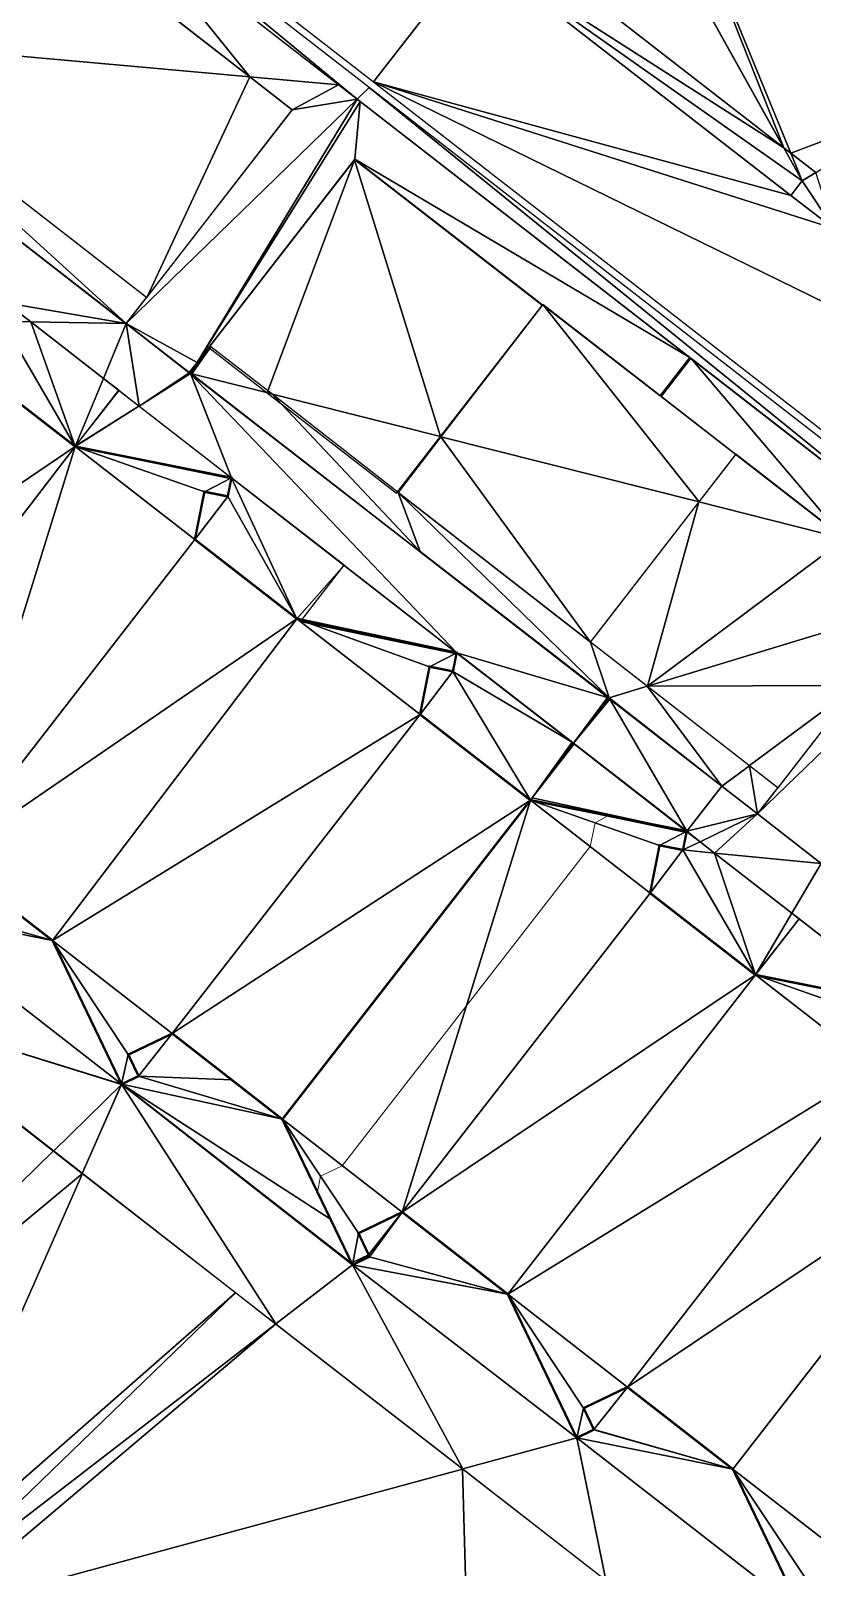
# Model space of a CAD drawing. Header units: metres. Extents: x 1634389 to 1634634, y 8249577 to 8249800.
# Drawn here: x 1634507.45 to 1634523.9, y 8249616.29 to 8249648.62 of the extents above; entities that cross this region are included whole.
import ezdxf

# ---------------------------------------------------------------- set-up
doc = ezdxf.new("R2010")
doc.units = ezdxf.units.M
doc.header["$LTSCALE"] = 2
doc.linetypes.add('CACHE2', pattern=[4.7625, 3.175, -1.5875])
for name, color, linetype in [('CONTOUR-BATIMENT', 5, 'Continuous'), ('MNT-02-ACCES PIETON PRIVE-FF-35', 40, 'Continuous'), ('MNT-02-BATIMENT FINI-FF-0', 1, 'Continuous'), ('MNT-02-BETON DESACTIVE FF-35', 7, 'Continuous'), ('MNT-02-ESPACE VERT-FF-30', 221, 'Continuous'), ('MNT-02-ESPACE VERT-PRIVE-FF-30', 222, 'CACHE2'), ('MNT-02-EVERGREEN-FF-45', 7, 'Continuous'), ('MNT-02-MUR VEGETALISE-FF-30', 35, 'CACHE2'), ('MNT-02-VOIRIE LOURDE-FF-60', 160, 'Continuous')]:
    doc.layers.add(name, color=color, linetype=linetype)
doc.layers.add('MNT-02-BATIMENT FINI-FF-0-CN ordinaires', color=7, linetype='Continuous', lineweight=0)

msp = doc.modelspace()

# ---------------------------------------------------------------- linework, layer by layer
at = {"layer": 'CONTOUR-BATIMENT', "linetype": 'CACHE2', "ltscale": 0.05, "const_width": 0.05, "elevation": -98.8, "flags": 128}
for points in [[(1634512.748, 8249625.716), (1634510.432, 8249627.521), (1634509.506, 8249627.077), (1634509.723, 8249626.625), (1634509.365, 8249626.454), (1634507.913, 8249629.476), (1634505.693, 8249631.201), (1634504.77, 8249630.758), (1634504.986, 8249630.308), (1634504.625, 8249630.135), (1634503.19, 8249633.115), (1634500.969, 8249634.841), (1634500.048, 8249634.399), (1634500.265, 8249633.949), (1634499.902, 8249633.773), (1634498.437, 8249636.832), (1634496.113, 8249638.64), (1634495.19, 8249638.197), (1634495.404, 8249637.744), (1634495.044, 8249637.572), (1634493.593, 8249640.594), (1634491.372, 8249642.32), (1634490.451, 8249641.877), (1634490.666, 8249641.425), (1634490.305, 8249641.251), (1634488.854, 8249644.273), (1634486.633, 8249645.999), (1634485.712, 8249645.557), (1634485.928, 8249645.106), (1634485.568, 8249644.933), (1634484.117, 8249647.956), (1634481.894, 8249649.68), (1634480.971, 8249649.236), (1634481.189, 8249648.786), (1634480.827, 8249648.611), (1634479.233, 8249651.938), (1634484.264, 8249658.416), (1634487.881, 8249657.695), (1634487.802, 8249657.301), (1634487.31, 8249657.4), (1634487.11, 8249656.396), (1634489.325, 8249654.675), (1634492.619, 8249654.014), (1634492.541, 8249653.621), (1634492.049, 8249653.72), (1634491.849, 8249652.715), (1634494.071, 8249650.991), (1634497.359, 8249650.334), (1634497.28, 8249649.943), (1634496.788, 8249650.041), (1634496.587, 8249649.037), (1634498.81, 8249647.311), (1634502.098, 8249646.654), (1634502.019, 8249646.262), (1634501.527, 8249646.36), (1634501.327, 8249645.356), (1634503.648, 8249643.553), (1634506.936, 8249642.896), (1634506.858, 8249642.504), (1634506.365, 8249642.602), (1634506.167, 8249641.597), (1634508.389, 8249639.872), (1634511.677, 8249639.215), (1634511.599, 8249638.823), (1634511.107, 8249638.921), (1634510.907, 8249637.917), (1634513.054, 8249636.249), (1634516.417, 8249635.534), (1634516.338, 8249635.142), (1634515.846, 8249635.24), (1634515.646, 8249634.236), (1634517.969, 8249632.432)], [(1634517.969, 8249632.432), (1634521.258, 8249631.779), (1634521.179, 8249631.383), (1634520.687, 8249631.481), (1634520.487, 8249630.477), (1634522.705, 8249628.754), (1634525.997, 8249628.099), (1634525.918, 8249627.702), (1634525.426, 8249627.801), (1634525.226, 8249626.797), (1634527.448, 8249625.071), (1634530.736, 8249624.418), (1634530.658, 8249624.022), (1634530.166, 8249624.12), (1634529.965, 8249623.116), (1634532.186, 8249621.391), (1634535.475, 8249620.734), (1634535.397, 8249620.342), (1634534.904, 8249620.44), (1634534.704, 8249619.437), (1634537.17, 8249617.522), (1634531.948, 8249610.813), (1634529.488, 8249612.721), (1634528.567, 8249612.279), (1634528.782, 8249611.825), (1634528.424, 8249611.653), (1634526.972, 8249614.676), (1634524.751, 8249616.401), (1634523.828, 8249615.958), (1634524.043, 8249615.505), (1634523.682, 8249615.332), (1634522.231, 8249618.354), (1634520.01, 8249620.081), (1634519.089, 8249619.639), (1634519.305, 8249619.187), (1634518.943, 8249619.012), (1634517.493, 8249622.036), (1634515.272, 8249623.762), (1634514.35, 8249623.319), (1634514.564, 8249622.866), (1634514.583, 8249622.826), (1634514.225, 8249622.654), (1634512.748, 8249625.716)]]:
    msp.add_lwpolyline(points, close=True, dxfattribs=at)
at = {"layer": 'MNT-02-ACCES PIETON PRIVE-FF-35', "linetype": 'ByBlock'}
for points in [[(1634507.455, 8249642.494, 98.721), (1634506.936, 8249642.896, 98.73), (1634506.858, 8249642.504, 98.73)], [(1634506.167, 8249641.597, 98.73), (1634508.389, 8249639.872, 98.73), (1634506.858, 8249642.504, 98.73)], [(1634507.455, 8249642.494, 98.721), (1634506.858, 8249642.504, 98.73), (1634508.389, 8249639.872, 98.73)], [(1634508.389, 8249639.872, 98.73), (1634508.983, 8249641.307, 98.708), (1634507.455, 8249642.494, 98.721)], [(1634508.389, 8249639.872, 98.73), (1634509.307, 8249641.055, 98.708), (1634508.983, 8249641.307, 98.708)], [(1634511.599, 8249638.823, 98.73), (1634513.054, 8249636.249, 98.73), (1634511.677, 8249639.215, 98.73)], [(1634514.046, 8249637.375, 98.73), (1634511.677, 8249639.215, 98.73), (1634514.046, 8249637.375, 98.73)], [(1634514.046, 8249637.375, 98.73), (1634511.677, 8249639.215, 98.73), (1634513.054, 8249636.249, 98.73)], [(1634510.907, 8249637.917, 98.73), (1634511.599, 8249638.823, 98.73), (1634511.107, 8249638.921, 98.73)], [(1634510.907, 8249637.917, 98.73), (1634513.054, 8249636.249, 98.73), (1634511.599, 8249638.823, 98.73)], [(1634513.054, 8249636.249, 98.73), (1634513.156, 8249636.227, 98.73), (1634514.046, 8249637.375, 98.73)], [(1634513.054, 8249636.249, 98.73), (1634513.054, 8249636.248, 98.73), (1634513.156, 8249636.227, 98.73)], [(1634513.054, 8249636.248, 98.73), (1634513.055, 8249636.248, 98.73), (1634513.156, 8249636.227, 98.73)], [(1634513.055, 8249636.248, 98.73), (1634513.128, 8249636.191, 98.73), (1634513.147, 8249636.215, 98.73)], [(1634513.055, 8249636.248, 98.73), (1634513.147, 8249636.215, 98.73), (1634513.156, 8249636.227, 98.73)], [(1634518.845, 8249633.649, 98.71), (1634516.417, 8249635.534, 98.73), (1634516.338, 8249635.142, 98.73)], [(1634515.646, 8249634.236, 98.73), (1634516.338, 8249635.142, 98.73), (1634515.846, 8249635.24, 98.73)], [(1634515.646, 8249634.236, 98.73), (1634517.969, 8249632.432, 98.73), (1634516.338, 8249635.142, 98.73)], [(1634517.969, 8249632.432, 98.73), (1634518.845, 8249633.649, 98.71), (1634516.338, 8249635.142, 98.73)], [(1634517.969, 8249632.432, 98.73), (1634518.871, 8249633.628, 98.71), (1634518.845, 8249633.649, 98.71)], [(1634517.969, 8249632.432, 98.73), (1634518.888, 8249633.616, 98.709), (1634518.871, 8249633.628, 98.71)], [(1634521.539, 8249631.557, 98.561), (1634521.257, 8249631.775, 98.57), (1634521.179, 8249631.383, 98.57)], [(1634520.487, 8249630.477, 98.57), (1634521.179, 8249631.383, 98.57), (1634520.687, 8249631.481, 98.57)], [(1634520.487, 8249630.477, 98.57), (1634522.705, 8249628.754, 98.57), (1634521.179, 8249631.383, 98.57)], [(1634521.846, 8249631.318, 98.561), (1634521.539, 8249631.557, 98.561), (1634521.179, 8249631.383, 98.57)], [(1634521.846, 8249631.318, 98.561), (1634521.179, 8249631.383, 98.57), (1634522.705, 8249628.754, 98.57)], [(1634507.913, 8249629.476, 98.73), (1634505.693, 8249631.201, 98.73), (1634504.986, 8249630.308, 98.73)], [(1634522.705, 8249628.754, 98.57), (1634523.473, 8249630.054, 98.548), (1634521.846, 8249631.318, 98.561)], [(1634503.969, 8249628.124, 98.654), (1634509.36, 8249626.458, 98.73), (1634504.625, 8249630.135, 98.73)], [(1634504.986, 8249630.308, 98.73), (1634504.625, 8249630.135, 98.73), (1634507.913, 8249629.476, 98.73)], [(1634509.36, 8249626.458, 98.73), (1634507.913, 8249629.476, 98.73), (1634504.625, 8249630.135, 98.73)], [(1634522.705, 8249628.754, 98.57), (1634522.709, 8249628.753, 98.57), (1634523.473, 8249630.054, 98.548)], [(1634522.709, 8249628.753, 98.57), (1634523.627, 8249629.935, 98.549), (1634523.473, 8249630.054, 98.548)], [(1634522.705, 8249628.754, 98.57), (1634522.708, 8249628.752, 98.57), (1634522.709, 8249628.753, 98.57)], [(1634522.705, 8249628.754, 98.57), (1634522.709, 8249628.753, 98.57), (1634522.709, 8249628.753, 98.57)], [(1634507.929, 8249625.049, 98.654), (1634509.362, 8249626.452, 98.73), (1634503.969, 8249628.124, 98.654)], [(1634509.36, 8249626.458, 98.73), (1634503.969, 8249628.124, 98.654), (1634509.362, 8249626.452, 98.73)], [(1634510.43, 8249627.52, 98.73), (1634509.506, 8249627.077, 98.73), (1634509.723, 8249626.625, 98.73)], [(1634510.43, 8249627.52, 98.73), (1634510.43, 8249627.52, 98.73), (1634509.723, 8249626.625, 98.73)], [(1634511.683, 8249626.546, 98.73), (1634510.43, 8249627.52, 98.73), (1634509.723, 8249626.625, 98.73)], [(1634509.367, 8249626.454, 98.73), (1634512.748, 8249625.716, 98.73), (1634509.723, 8249626.625, 98.73)], [(1634511.683, 8249626.546, 98.73), (1634509.723, 8249626.625, 98.73), (1634512.748, 8249625.716, 98.73)], [(1634512.749, 8249625.717, 98.73), (1634511.683, 8249626.546, 98.73), (1634512.748, 8249625.716, 98.73)], [(1634507.929, 8249625.049, 98.654), (1634508.538, 8249624.576, 98.649), (1634509.363, 8249626.452, 98.73)], [(1634507.929, 8249625.049, 98.654), (1634509.363, 8249626.452, 98.73), (1634509.362, 8249626.452, 98.73)], [(1634508.538, 8249624.576, 98.649), (1634512.612, 8249621.412, 98.516), (1634509.366, 8249626.453, 98.73)], [(1634508.538, 8249624.576, 98.649), (1634509.366, 8249626.453, 98.73), (1634509.363, 8249626.452, 98.73)], [(1634508.538, 8249624.576, 98.649), (1634509.363, 8249626.452, 98.73), (1634509.363, 8249626.452, 98.73)], [(1634509.366, 8249626.453, 98.73), (1634514.204, 8249622.692, 98.572), (1634509.367, 8249626.454, 98.73)], [(1634514.204, 8249622.692, 98.572), (1634509.366, 8249626.453, 98.73), (1634514.225, 8249622.654, 98.57)], [(1634512.612, 8249621.412, 98.516), (1634514.225, 8249622.654, 98.57), (1634509.366, 8249626.453, 98.73)], [(1634513.762, 8249623.615, 98.62), (1634509.367, 8249626.454, 98.73), (1634514.204, 8249622.692, 98.572)], [(1634513.762, 8249623.615, 98.62), (1634512.748, 8249625.716, 98.73), (1634509.367, 8249626.454, 98.73)], [(1634512.758, 8249625.711, 98.729), (1634512.749, 8249625.717, 98.73), (1634512.748, 8249625.716, 98.73)], [(1634512.773, 8249625.68, 98.728), (1634512.748, 8249625.716, 98.73), (1634513.762, 8249623.615, 98.62)], [(1634512.773, 8249625.68, 98.728), (1634512.759, 8249625.707, 98.729), (1634512.748, 8249625.716, 98.73)], [(1634512.759, 8249625.707, 98.729), (1634512.758, 8249625.711, 98.729), (1634512.748, 8249625.716, 98.73)], [(1634515.271, 8249623.761, 98.57), (1634514.35, 8249623.319, 98.57), (1634514.564, 8249622.866, 98.57)], [(1634515.271, 8249623.76, 98.57), (1634515.271, 8249623.761, 98.57), (1634514.564, 8249622.866, 98.57)], [(1634515.271, 8249623.76, 98.57), (1634514.564, 8249622.866, 98.57), (1634514.583, 8249622.826, 98.57)], [(1634517.488, 8249622.038, 98.57), (1634515.271, 8249623.76, 98.57), (1634514.583, 8249622.826, 98.57)], [(1634514.35, 8249623.319, 98.57), (1634514.347, 8249623.318, 98.57), (1634514.349, 8249623.314, 98.57)], [(1634514.35, 8249623.319, 98.57), (1634514.349, 8249623.314, 98.57), (1634514.564, 8249622.866, 98.57)], [(1634512.612, 8249621.412, 98.516), (1634516.543, 8249618.36, 98.516), (1634514.225, 8249622.654, 98.57)], [(1634514.206, 8249622.694, 98.572), (1634514.204, 8249622.692, 98.572), (1634514.225, 8249622.654, 98.57)], [(1634514.235, 8249622.707, 98.57), (1634514.206, 8249622.694, 98.572), (1634514.225, 8249622.654, 98.57)], [(1634514.235, 8249622.707, 98.57), (1634514.225, 8249622.654, 98.57), (1634514.564, 8249622.866, 98.57)], [(1634514.583, 8249622.826, 98.57), (1634514.564, 8249622.866, 98.57), (1634514.225, 8249622.654, 98.57)], [(1634514.225, 8249622.654, 98.57), (1634517.488, 8249622.038, 98.57), (1634514.583, 8249622.826, 98.57)], [(1634517.488, 8249622.037, 98.57), (1634514.225, 8249622.654, 98.57), (1634517.492, 8249622.035, 98.57)], [(1634517.488, 8249622.038, 98.57), (1634514.225, 8249622.654, 98.57), (1634517.488, 8249622.037, 98.57)], [(1634518.943, 8249619.012, 98.57), (1634517.492, 8249622.035, 98.57), (1634514.225, 8249622.654, 98.57)], [(1634516.543, 8249618.36, 98.516), (1634518.943, 8249619.012, 98.57), (1634514.225, 8249622.654, 98.57)], [(1634520.01, 8249620.081, 98.57), (1634519.089, 8249619.639, 98.57), (1634519.305, 8249619.187, 98.57)], [(1634522.231, 8249618.354, 98.57), (1634520.01, 8249620.081, 98.57), (1634519.305, 8249619.187, 98.57)], [(1634519.089, 8249619.639, 98.57), (1634519.087, 8249619.637, 98.57), (1634519.088, 8249619.634, 98.57)], [(1634519.089, 8249619.639, 98.57), (1634519.088, 8249619.634, 98.57), (1634519.305, 8249619.187, 98.57)], [(1634519.088, 8249619.634, 98.57), (1634519.303, 8249619.186, 98.57), (1634519.305, 8249619.187, 98.57)], [(1634519.304, 8249619.185, 98.57), (1634518.943, 8249619.012, 98.57), (1634522.231, 8249618.354, 98.57)], [(1634519.303, 8249619.186, 98.57), (1634519.304, 8249619.185, 98.57), (1634519.305, 8249619.187, 98.57)], [(1634519.304, 8249619.185, 98.57), (1634522.231, 8249618.354, 98.57), (1634519.305, 8249619.187, 98.57)], [(1634516.543, 8249618.36, 98.516), (1634519.555, 8249616.021, 98.484), (1634518.943, 8249619.012, 98.57)], [(1634519.555, 8249616.021, 98.484), (1634523.682, 8249615.332, 98.57), (1634518.943, 8249619.012, 98.57)], [(1634523.682, 8249615.332, 98.57), (1634522.231, 8249618.354, 98.57), (1634518.943, 8249619.012, 98.57)], [(1634524.749, 8249616.4, 98.57), (1634523.828, 8249615.958, 98.57), (1634524.043, 8249615.505, 98.57)]]:
    msp.add_3dface(points, dxfattribs=at)
at = {"layer": 'MNT-02-BATIMENT FINI-FF-0', "color": 5, "linetype": 'ByBlock'}
for points in [[(1634500.969, 8249634.841, 99.08), (1634508.389, 8249639.872, 99.08), (1634506.167, 8249641.597, 99.08)], [(1634500.969, 8249634.841, 99.08), (1634503.19, 8249633.115, 99.08), (1634508.389, 8249639.872, 99.08)], [(1634503.19, 8249633.115, 99.08), (1634505.693, 8249631.201, 99.08), (1634508.389, 8249639.872, 99.08)], [(1634505.693, 8249631.201, 99.08), (1634510.907, 8249637.917, 99.08), (1634508.389, 8249639.872, 99.08)], [(1634510.907, 8249637.917, 99.08), (1634511.107, 8249638.921, 99.08), (1634508.389, 8249639.872, 99.08)], [(1634511.107, 8249638.921, 99.08), (1634511.677, 8249639.215, 99.08), (1634508.389, 8249639.872, 99.08)], [(1634511.107, 8249638.921, 99.08), (1634511.599, 8249638.823, 99.08), (1634511.677, 8249639.215, 99.08)], [(1634505.693, 8249631.201, 99.08), (1634513.054, 8249636.249, 99.08), (1634510.907, 8249637.917, 99.08)], [(1634505.693, 8249631.201, 99.08), (1634507.913, 8249629.476, 99.08), (1634513.054, 8249636.249, 99.08)], [(1634507.913, 8249629.476, 99.08), (1634515.646, 8249634.236, 99.08), (1634513.054, 8249636.249, 99.08)], [(1634515.646, 8249634.236, 99.08), (1634515.846, 8249635.24, 99.08), (1634513.054, 8249636.249, 99.08)], [(1634515.846, 8249635.24, 99.08), (1634516.417, 8249635.534, 99.08), (1634513.054, 8249636.249, 99.08)], [(1634515.846, 8249635.24, 99.08), (1634516.338, 8249635.142, 99.08), (1634516.417, 8249635.534, 99.08)], [(1634507.913, 8249629.476, 99.08), (1634510.432, 8249627.521, 99.08), (1634515.646, 8249634.236, 99.08)], [(1634510.432, 8249627.521, 99.08), (1634517.969, 8249632.432, 99.08), (1634515.646, 8249634.236, 99.08)], [(1634510.432, 8249627.521, 99.08), (1634512.748, 8249625.716, 99.08), (1634517.969, 8249632.432, 99.08)], [(1634517.969, 8249632.432, 99.08), (1634512.748, 8249625.716, 99.08), (1634515.272, 8249623.762, 98.92)], [(1634517.969, 8249632.432, 99.08), (1634515.272, 8249623.762, 98.92), (1634520.487, 8249630.477, 98.92)], [(1634517.969, 8249632.432, 99.08), (1634520.487, 8249630.477, 98.92), (1634520.687, 8249631.481, 98.92)], [(1634517.969, 8249632.432, 99.08), (1634520.687, 8249631.481, 98.92), (1634521.258, 8249631.779, 98.92)], [(1634520.687, 8249631.481, 98.92), (1634521.179, 8249631.383, 98.92), (1634521.258, 8249631.779, 98.92)], [(1634515.272, 8249623.762, 98.92), (1634522.705, 8249628.754, 98.92), (1634520.487, 8249630.477, 98.92)], [(1634507.913, 8249629.476, 99.08), (1634509.365, 8249626.454, 99.08), (1634509.506, 8249627.077, 99.08)], [(1634507.913, 8249629.476, 99.08), (1634509.506, 8249627.077, 99.08), (1634510.432, 8249627.521, 99.08)], [(1634515.272, 8249623.762, 98.92), (1634517.493, 8249622.036, 98.92), (1634522.705, 8249628.754, 98.92)], [(1634517.493, 8249622.036, 98.92), (1634525.226, 8249626.797, 98.92), (1634522.705, 8249628.754, 98.92)], [(1634525.226, 8249626.797, 98.92), (1634525.426, 8249627.801, 98.92), (1634522.705, 8249628.754, 98.92)], [(1634525.426, 8249627.801, 98.92), (1634525.997, 8249628.099, 98.92), (1634522.705, 8249628.754, 98.92)], [(1634509.365, 8249626.454, 99.08), (1634509.723, 8249626.625, 99.08), (1634509.506, 8249627.077, 99.08)], [(1634517.493, 8249622.036, 98.92), (1634520.01, 8249620.081, 98.92), (1634525.226, 8249626.797, 98.92)], [(1634520.01, 8249620.081, 98.92), (1634527.448, 8249625.071, 98.92), (1634525.226, 8249626.797, 98.92)], [(1634512.748, 8249625.716, 99.08), (1634514.225, 8249622.654, 98.92), (1634514.35, 8249623.319, 98.92)], [(1634512.748, 8249625.716, 99.08), (1634514.35, 8249623.319, 98.92), (1634515.272, 8249623.762, 98.92)], [(1634520.01, 8249620.081, 98.92), (1634522.231, 8249618.354, 98.92), (1634527.448, 8249625.071, 98.92)], [(1634522.231, 8249618.354, 98.92), (1634524.751, 8249616.401, 98.92), (1634527.448, 8249625.071, 98.92)], [(1634514.225, 8249622.654, 98.92), (1634514.564, 8249622.866, 98.92), (1634514.35, 8249623.319, 98.92)], [(1634514.225, 8249622.654, 98.92), (1634514.583, 8249622.826, 98.92), (1634514.564, 8249622.866, 98.92)], [(1634517.493, 8249622.036, 98.92), (1634518.943, 8249619.012, 98.92), (1634519.089, 8249619.639, 98.92)], [(1634517.493, 8249622.036, 98.92), (1634519.089, 8249619.639, 98.92), (1634520.01, 8249620.081, 98.92)], [(1634518.943, 8249619.012, 98.92), (1634519.305, 8249619.187, 98.92), (1634519.089, 8249619.639, 98.92)], [(1634522.231, 8249618.354, 98.92), (1634523.682, 8249615.332, 98.92), (1634523.828, 8249615.958, 98.92)], [(1634522.231, 8249618.354, 98.92), (1634523.828, 8249615.958, 98.92), (1634524.751, 8249616.401, 98.92)]]:
    msp.add_3dface(points, dxfattribs=at)
at = {"layer": 'MNT-02-BATIMENT FINI-FF-0-CN ordinaires', "elevation": 99, "flags": 128}
msp.add_lwpolyline([(1634513.487, 8249624.185), (1634513.549, 8249624.517), (1634514.01, 8249624.739), (1634519.228, 8249631.454), (1634519.328, 8249631.957), (1634519.613, 8249632.106)], dxfattribs=at)
at = {"layer": 'MNT-02-BETON DESACTIVE FF-35', "color": 6, "linetype": 'ByBlock'}
for points in [[(1634506.13, 8249676.949, 98.66), (1634523.302, 8249646.159, 98.367), (1634520.506, 8249653.224, 98.599)], [(1634520.506, 8249653.224, 98.599), (1634526.479, 8249647.19, 98.3), (1634525.868, 8249657.929, 98.538)], [(1634526.479, 8249647.19, 98.3), (1634520.506, 8249653.224, 98.599), (1634523.452, 8249646.042, 98.378)], [(1634523.302, 8249646.159, 98.367), (1634523.452, 8249646.042, 98.378), (1634520.506, 8249653.224, 98.599)], [(1634509.299, 8249651.079, 98.548), (1634508.68, 8249650.281, 98.567), (1634512.066, 8249647.652, 98.553)], [(1634513.928, 8249647.486, 98.528), (1634509.299, 8249651.079, 98.548), (1634512.066, 8249647.652, 98.553)], [(1634509.46, 8249642.458, 98.69), (1634501.57, 8249648.585, 98.69), (1634506.936, 8249642.897, 98.73)], [(1634513.928, 8249647.486, 98.528), (1634512.066, 8249647.652, 98.553), (1634512.958, 8249646.96, 98.553)], [(1634509.46, 8249642.458, 98.69), (1634510.955, 8249641.642, 98.683), (1634514.32, 8249647.182, 98.528)], [(1634512.958, 8249646.96, 98.553), (1634509.46, 8249642.458, 98.69), (1634514.32, 8249647.182, 98.528)], [(1634514.32, 8249647.182, 98.528), (1634510.955, 8249641.642, 98.683), (1634514.387, 8249647.13, 98.528)], [(1634514.32, 8249647.182, 98.528), (1634513.928, 8249647.486, 98.528), (1634512.958, 8249646.96, 98.553)], [(1634523.452, 8249646.042, 98.378), (1634523.973, 8249645.638, 98.354), (1634526.479, 8249647.19, 98.3)], [(1634514.274, 8249645.918, 98.55), (1634514.387, 8249647.13, 98.528), (1634510.955, 8249641.642, 98.683)], [(1634514.274, 8249645.918, 98.55), (1634521.326, 8249641.743, 98.481), (1634514.387, 8249647.13, 98.528)], [(1634514.274, 8249645.918, 98.55), (1634520.701, 8249640.937, 98.507), (1634521.326, 8249641.743, 98.481)], [(1634506.936, 8249642.897, 98.73), (1634506.936, 8249642.896, 98.73), (1634509.46, 8249642.458, 98.69)], [(1634507.455, 8249642.494, 98.721), (1634509.46, 8249642.458, 98.69), (1634506.936, 8249642.896, 98.73)], [(1634509.46, 8249642.458, 98.69), (1634507.455, 8249642.494, 98.721), (1634508.983, 8249641.307, 98.708)], [(1634509.46, 8249642.458, 98.69), (1634508.983, 8249641.307, 98.708), (1634509.732, 8249640.725, 98.708)], [(1634510.787, 8249641.426, 98.69), (1634510.789, 8249641.428, 98.69), (1634509.46, 8249642.458, 98.69)], [(1634510.787, 8249641.426, 98.69), (1634509.46, 8249642.458, 98.69), (1634509.732, 8249640.725, 98.708)], [(1634510.789, 8249641.428, 98.69), (1634510.955, 8249641.642, 98.683), (1634509.46, 8249642.458, 98.69)], [(1634521.342, 8249641.73, 98.481), (1634520.717, 8249640.925, 98.506), (1634524.577, 8249637.933, 98.48)], [(1634527.033, 8249637.312, 98.443), (1634521.342, 8249641.73, 98.481), (1634524.577, 8249637.933, 98.48)], [(1634510.808, 8249641.409, 98.69), (1634510.787, 8249641.426, 98.69), (1634509.732, 8249640.725, 98.708)], [(1634510.812, 8249641.406, 98.69), (1634510.808, 8249641.409, 98.69), (1634509.732, 8249640.725, 98.708)], [(1634509.732, 8249640.725, 98.708), (1634511.676, 8249639.216, 98.73), (1634510.812, 8249641.406, 98.69)], [(1634511.676, 8249639.216, 98.73), (1634511.677, 8249639.215, 98.73), (1634510.812, 8249641.406, 98.69)], [(1634510.823, 8249641.397, 98.69), (1634510.812, 8249641.406, 98.69), (1634511.677, 8249639.215, 98.73)], [(1634516.417, 8249635.534, 98.73), (1634510.823, 8249641.397, 98.69), (1634511.677, 8249639.215, 98.73)], [(1634519.59, 8249634.593, 98.69), (1634510.823, 8249641.397, 98.69), (1634516.417, 8249635.534, 98.73)], [(1634511.676, 8249639.216, 98.73), (1634511.677, 8249639.215, 98.73), (1634511.677, 8249639.215, 98.73)], [(1634511.678, 8249639.214, 98.73), (1634516.416, 8249635.534, 98.73), (1634511.677, 8249639.215, 98.73)], [(1634511.677, 8249639.215, 98.73), (1634511.678, 8249639.214, 98.73), (1634511.677, 8249639.215, 98.73)], [(1634516.416, 8249635.534, 98.73), (1634516.417, 8249635.534, 98.73), (1634511.677, 8249639.215, 98.73)], [(1634511.677, 8249639.215, 98.73), (1634511.677, 8249639.215, 98.73), (1634511.677, 8249639.215, 98.73)], [(1634522.748, 8249632.142, 98.53), (1634524.091, 8249631.099, 98.53), (1634527.625, 8249636.853, 98.435)], [(1634524.847, 8249634.844, 98.482), (1634522.748, 8249632.142, 98.53), (1634527.625, 8249636.853, 98.435)], [(1634516.416, 8249635.534, 98.73), (1634516.416, 8249635.534, 98.73), (1634516.417, 8249635.534, 98.73)], [(1634516.416, 8249635.534, 98.73), (1634518.842, 8249633.651, 98.71), (1634516.417, 8249635.534, 98.73)], [(1634519.59, 8249634.593, 98.69), (1634516.417, 8249635.534, 98.73), (1634518.874, 8249633.632, 98.71)], [(1634518.842, 8249633.651, 98.71), (1634518.874, 8249633.632, 98.71), (1634516.417, 8249635.534, 98.73)], [(1634519.615, 8249634.573, 98.69), (1634519.59, 8249634.593, 98.69), (1634518.874, 8249633.632, 98.71)], [(1634519.64, 8249634.554, 98.689), (1634519.615, 8249634.573, 98.69), (1634518.874, 8249633.632, 98.71)], [(1634519.64, 8249634.554, 98.689), (1634518.874, 8249633.632, 98.71), (1634521.258, 8249631.779, 98.57)], [(1634521.998, 8249632.724, 98.53), (1634519.64, 8249634.554, 98.689), (1634521.258, 8249631.779, 98.57)], [(1634518.842, 8249633.651, 98.71), (1634518.871, 8249633.628, 98.71), (1634518.874, 8249633.632, 98.71)], [(1634518.871, 8249633.628, 98.71), (1634521.25, 8249631.781, 98.57), (1634518.874, 8249633.632, 98.71)], [(1634521.25, 8249631.781, 98.57), (1634521.258, 8249631.779, 98.57), (1634518.874, 8249633.632, 98.71)], [(1634521.998, 8249632.724, 98.53), (1634521.258, 8249631.779, 98.57), (1634522.748, 8249632.142, 98.53)], [(1634521.538, 8249631.556, 98.561), (1634522.748, 8249632.142, 98.53), (1634521.258, 8249631.779, 98.57)], [(1634522.748, 8249632.142, 98.53), (1634521.538, 8249631.556, 98.561), (1634521.846, 8249631.318, 98.561)], [(1634522.748, 8249632.142, 98.53), (1634521.846, 8249631.318, 98.561), (1634524.091, 8249631.099, 98.53)], [(1634521.25, 8249631.781, 98.57), (1634521.254, 8249631.777, 98.57), (1634521.258, 8249631.779, 98.57)], [(1634521.254, 8249631.777, 98.57), (1634521.257, 8249631.775, 98.57), (1634521.258, 8249631.779, 98.57)], [(1634521.257, 8249631.775, 98.57), (1634521.538, 8249631.556, 98.561), (1634521.258, 8249631.779, 98.57)], [(1634523.473, 8249630.054, 98.548), (1634524.091, 8249631.099, 98.53), (1634521.846, 8249631.318, 98.561)], [(1634523.473, 8249630.054, 98.548), (1634525.989, 8249628.1, 98.57), (1634524.091, 8249631.099, 98.53)]]:
    msp.add_3dface(points, dxfattribs=at)
at = {"layer": 'MNT-02-ESPACE VERT-FF-30', "linetype": 'ByBlock'}
for points in [[(1634523.297, 8249646.163, 98.417), (1634506.136, 8249676.934, 98.71), (1634516.296, 8249651.598, 98.491)], [(1634501.575, 8249648.584, 98.74), (1634501.574, 8249648.582, 98.74), (1634509.46, 8249642.459, 98.74)], [(1634509.456, 8249642.459, 98.74), (1634509.46, 8249642.459, 98.74), (1634501.574, 8249648.582, 98.74)], [(1634502.849, 8249648.476, 98.723), (1634501.575, 8249648.584, 98.74), (1634509.46, 8249642.459, 98.74)], [(1634509.888, 8249643.01, 98.723), (1634502.849, 8249648.476, 98.723), (1634509.46, 8249642.459, 98.74)], [(1634521.517, 8249638.706, 98.577), (1634518.232, 8249642.86, 98.573), (1634516.086, 8249640.078, 98.66)], [(1634521.517, 8249638.706, 98.577), (1634522.292, 8249639.707, 98.546), (1634518.232, 8249642.86, 98.573)], [(1634509.457, 8249642.458, 98.74), (1634509.46, 8249642.459, 98.74), (1634509.456, 8249642.459, 98.74)], [(1634509.46, 8249642.459, 98.74), (1634509.456, 8249642.459, 98.74), (1634509.46, 8249642.459, 98.74)], [(1634509.457, 8249642.458, 98.74), (1634509.459, 8249642.458, 98.74), (1634509.46, 8249642.459, 98.74)], [(1634509.457, 8249642.458, 98.74), (1634509.459, 8249642.457, 98.74), (1634509.459, 8249642.458, 98.74)], [(1634512.524, 8249640.978, 98.714), (1634511.246, 8249641.973, 98.722), (1634510.84, 8249641.403, 98.74)], [(1634511.246, 8249641.973, 98.722), (1634510.856, 8249641.483, 98.738), (1634510.84, 8249641.403, 98.74)], [(1634510.856, 8249641.483, 98.738), (1634510.81, 8249641.426, 98.74), (1634510.817, 8249641.421, 98.74)], [(1634510.856, 8249641.483, 98.738), (1634510.817, 8249641.421, 98.74), (1634510.84, 8249641.403, 98.74)], [(1634512.524, 8249640.978, 98.714), (1634510.84, 8249641.403, 98.74), (1634515.646, 8249637.664, 98.74)], [(1634515.183, 8249638.908, 98.714), (1634512.524, 8249640.978, 98.714), (1634515.646, 8249637.664, 98.74)], [(1634516.086, 8249640.078, 98.66), (1634515.183, 8249638.908, 98.714), (1634519.234, 8249635.755, 98.715)], [(1634519.234, 8249635.755, 98.715), (1634521.517, 8249638.706, 98.577), (1634516.086, 8249640.078, 98.66)], [(1634515.183, 8249638.908, 98.714), (1634515.646, 8249637.664, 98.74), (1634519.623, 8249634.583, 98.74)], [(1634519.234, 8249635.755, 98.715), (1634515.183, 8249638.908, 98.714), (1634519.623, 8249634.583, 98.74)], [(1634519.597, 8249634.591, 98.74), (1634519.623, 8249634.583, 98.74), (1634515.646, 8249637.664, 98.74)], [(1634520.427, 8249634.828, 98.715), (1634519.234, 8249635.755, 98.715), (1634519.623, 8249634.583, 98.74)], [(1634519.597, 8249634.591, 98.74), (1634519.617, 8249634.575, 98.74), (1634519.623, 8249634.583, 98.74)], [(1634519.617, 8249634.575, 98.74), (1634519.637, 8249634.56, 98.739), (1634519.623, 8249634.583, 98.74)], [(1634520.427, 8249634.828, 98.715), (1634519.623, 8249634.583, 98.74), (1634521.999, 8249632.727, 98.58)], [(1634519.623, 8249634.583, 98.74), (1634519.637, 8249634.56, 98.739), (1634521.999, 8249632.727, 98.58)], [(1634522.579, 8249633.157, 98.57), (1634520.427, 8249634.828, 98.715), (1634521.999, 8249632.727, 98.58)], [(1634521.997, 8249632.724, 98.58), (1634521.999, 8249632.727, 98.58), (1634519.637, 8249634.56, 98.739)], [(1634522.748, 8249632.142, 98.58), (1634522.579, 8249633.157, 98.57), (1634521.999, 8249632.727, 98.58)], [(1634522.748, 8249632.142, 98.58), (1634523.176, 8249632.693, 98.57), (1634522.579, 8249633.157, 98.57)], [(1634521.997, 8249632.724, 98.58), (1634522.746, 8249632.141, 98.58), (1634521.999, 8249632.727, 98.58)], [(1634522.746, 8249632.141, 98.58), (1634522.748, 8249632.142, 98.58), (1634521.999, 8249632.727, 98.58)], [(1634522.746, 8249632.141, 98.58), (1634522.747, 8249632.141, 98.58), (1634522.748, 8249632.142, 98.58)], [(1634522.746, 8249632.141, 98.58), (1634522.746, 8249632.141, 98.58), (1634522.747, 8249632.141, 98.58)], [(1634522.746, 8249632.141, 98.58), (1634522.747, 8249632.14, 98.58), (1634522.747, 8249632.141, 98.58)], [(1634522.746, 8249632.141, 98.58), (1634522.747, 8249632.141, 98.58), (1634522.747, 8249632.141, 98.58)]]:
    msp.add_3dface(points, dxfattribs=at)
at = {"layer": 'MNT-02-ESPACE VERT-PRIVE-FF-30', "linetype": 'ByBlock'}
for points in [[(1634501.281, 8249618.542, 98.354), (1634507.931, 8249625.051, 98.704), (1634506.134, 8249626.453, 98.705)], [(1634501.281, 8249618.542, 98.354), (1634508.539, 8249624.578, 98.699), (1634507.931, 8249625.051, 98.704)], [(1634501.281, 8249618.542, 98.354), (1634504.713, 8249615.884, 98.326), (1634508.539, 8249624.578, 98.699)], [(1634504.713, 8249615.884, 98.326), (1634511.762, 8249622.064, 98.594), (1634508.539, 8249624.578, 98.699)], [(1634504.713, 8249615.884, 98.326), (1634505.073, 8249615.606, 98.314), (1634511.762, 8249622.064, 98.594)], [(1634511.762, 8249622.064, 98.594), (1634505.073, 8249615.606, 98.314), (1634512.607, 8249621.408, 98.566)], [(1634505.42, 8249615.337, 98.314), (1634512.607, 8249621.408, 98.566), (1634505.073, 8249615.606, 98.314)], [(1634505.42, 8249615.337, 98.314), (1634516.536, 8249618.358, 98.566), (1634512.607, 8249621.408, 98.566)], [(1634505.42, 8249615.337, 98.314), (1634516.866, 8249606.473, 98.195), (1634516.536, 8249618.358, 98.566)], [(1634516.866, 8249606.473, 98.195), (1634519.557, 8249616.013, 98.534), (1634516.536, 8249618.358, 98.566)]]:
    msp.add_3dface(points, dxfattribs=at)
at = {"layer": 'MNT-02-EVERGREEN-FF-45', "color": 1, "linetype": 'ByBlock'}
for points in [[(1634502.853, 8249648.476, 98.573), (1634512.063, 8249647.652, 98.453), (1634505.06, 8249653.095, 98.483)], [(1634502.853, 8249648.476, 98.573), (1634509.893, 8249643.011, 98.573), (1634512.063, 8249647.652, 98.453)], [(1634509.893, 8249643.011, 98.573), (1634512.955, 8249646.96, 98.453), (1634512.063, 8249647.652, 98.453)], [(1634514.265, 8249645.908, 98.451), (1634511.201, 8249641.955, 98.574), (1634512.429, 8249641.002, 98.565)], [(1634514.265, 8249645.908, 98.451), (1634512.429, 8249641.002, 98.565), (1634516.077, 8249640.08, 98.51)], [(1634518.214, 8249642.837, 98.424), (1634514.265, 8249645.908, 98.451), (1634516.077, 8249640.08, 98.51)], [(1634512.429, 8249641.002, 98.565), (1634515.152, 8249638.888, 98.565), (1634516.077, 8249640.08, 98.51)], [(1634524.586, 8249637.93, 98.38), (1634522.293, 8249639.713, 98.396), (1634521.513, 8249638.707, 98.427)], [(1634521.513, 8249638.707, 98.427), (1634519.23, 8249635.76, 98.565), (1634520.43, 8249634.829, 98.565)], [(1634524.586, 8249637.93, 98.38), (1634521.513, 8249638.707, 98.427), (1634520.43, 8249634.829, 98.565)], [(1634524.586, 8249637.93, 98.38), (1634520.43, 8249634.829, 98.565), (1634526.199, 8249636.586, 98.383)], [(1634524.849, 8249634.845, 98.382), (1634526.199, 8249636.586, 98.383), (1634520.43, 8249634.829, 98.565)], [(1634524.849, 8249634.845, 98.382), (1634520.43, 8249634.829, 98.565), (1634522.581, 8249633.159, 98.42)], [(1634524.849, 8249634.845, 98.382), (1634522.581, 8249633.159, 98.42), (1634523.18, 8249632.694, 98.42)]]:
    msp.add_3dface(points, dxfattribs=at)
at = {"layer": 'MNT-02-MUR VEGETALISE-FF-30', "linetype": 'ByBlock'}
for points in [[(1634509.305, 8249641.054, 98.758), (1634508.391, 8249639.877, 98.78), (1634509.73, 8249640.724, 98.758)], [(1634509.73, 8249640.724, 98.758), (1634508.389, 8249639.872, 98.78), (1634511.672, 8249639.216, 98.78)], [(1634508.391, 8249639.877, 98.78), (1634508.389, 8249639.872, 98.78), (1634509.73, 8249640.724, 98.758)], [(1634508.388, 8249639.873, 98.78), (1634508.386, 8249639.871, 98.78), (1634508.387, 8249639.871, 98.78)], [(1634508.388, 8249639.873, 98.78), (1634508.387, 8249639.871, 98.78), (1634508.389, 8249639.872, 98.78)], [(1634508.388, 8249639.871, 98.78), (1634508.389, 8249639.872, 98.78), (1634508.387, 8249639.871, 98.78)], [(1634508.391, 8249639.877, 98.78), (1634508.388, 8249639.873, 98.78), (1634508.389, 8249639.872, 98.78)], [(1634508.388, 8249639.873, 98.78), (1634508.388, 8249639.873, 98.78), (1634508.389, 8249639.872, 98.78)], [(1634508.388, 8249639.871, 98.78), (1634508.389, 8249639.871, 98.78), (1634508.389, 8249639.872, 98.78)], [(1634508.392, 8249639.87, 98.78), (1634508.401, 8249639.868, 98.78), (1634508.389, 8249639.872, 98.78)], [(1634508.389, 8249639.871, 98.78), (1634508.392, 8249639.87, 98.78), (1634508.389, 8249639.872, 98.78)], [(1634508.389, 8249639.872, 98.78), (1634508.401, 8249639.868, 98.78), (1634511.672, 8249639.216, 98.78)], [(1634511.647, 8249639.2, 98.78), (1634511.675, 8249639.214, 98.78), (1634508.401, 8249639.868, 98.78)], [(1634511.672, 8249639.216, 98.78), (1634508.401, 8249639.868, 98.78), (1634511.675, 8249639.214, 98.78)], [(1634511.673, 8249639.194, 98.78), (1634511.675, 8249639.214, 98.78), (1634511.647, 8249639.2, 98.78)], [(1634511.673, 8249639.194, 98.78), (1634511.677, 8249639.213, 98.78), (1634511.675, 8249639.214, 98.78)], [(1634511.673, 8249639.194, 98.78), (1634511.68, 8249639.21, 98.78), (1634511.677, 8249639.213, 98.78)], [(1634511.673, 8249639.194, 98.78), (1634511.689, 8249639.191, 98.78), (1634511.68, 8249639.21, 98.78)], [(1634511.689, 8249639.191, 98.78), (1634511.71, 8249639.187, 98.78), (1634511.68, 8249639.21, 98.78)], [(1634514.045, 8249637.374, 98.78), (1634513.154, 8249636.227, 98.78), (1634516.413, 8249635.535, 98.78)], [(1634513.127, 8249636.192, 98.78), (1634513.126, 8249636.191, 98.78), (1634513.129, 8249636.19, 98.78)], [(1634513.145, 8249636.216, 98.78), (1634513.127, 8249636.192, 98.78), (1634513.129, 8249636.19, 98.78)], [(1634513.145, 8249636.216, 98.78), (1634513.129, 8249636.19, 98.78), (1634513.329, 8249636.149, 98.78)], [(1634513.154, 8249636.227, 98.78), (1634513.145, 8249636.216, 98.78), (1634513.329, 8249636.149, 98.78)], [(1634513.154, 8249636.227, 98.78), (1634513.329, 8249636.149, 98.78), (1634516.413, 8249635.535, 98.78)], [(1634516.388, 8249635.519, 98.78), (1634516.415, 8249635.534, 98.78), (1634513.329, 8249636.149, 98.78)], [(1634516.413, 8249635.535, 98.78), (1634513.329, 8249636.149, 98.78), (1634516.415, 8249635.534, 98.78)], [(1634516.413, 8249635.514, 98.78), (1634516.415, 8249635.534, 98.78), (1634516.388, 8249635.519, 98.78)], [(1634516.413, 8249635.514, 98.78), (1634516.416, 8249635.533, 98.78), (1634516.415, 8249635.534, 98.78)], [(1634516.413, 8249635.514, 98.78), (1634516.45, 8249635.507, 98.78), (1634516.416, 8249635.533, 98.78)], [(1634518.886, 8249633.615, 98.759), (1634518.003, 8249632.478, 98.779), (1634521.247, 8249631.781, 98.621)], [(1634517.968, 8249632.433, 98.78), (1634517.967, 8249632.431, 98.78), (1634517.967, 8249632.431, 98.78)], [(1634517.968, 8249632.433, 98.78), (1634517.967, 8249632.431, 98.78), (1634517.969, 8249632.432, 98.78)], [(1634517.968, 8249632.431, 98.78), (1634517.969, 8249632.432, 98.78), (1634517.967, 8249632.431, 98.78)], [(1634517.968, 8249632.433, 98.78), (1634517.969, 8249632.432, 98.78), (1634518.003, 8249632.478, 98.779)], [(1634517.968, 8249632.433, 98.78), (1634517.968, 8249632.433, 98.78), (1634517.969, 8249632.432, 98.78)], [(1634517.968, 8249632.431, 98.78), (1634517.97, 8249632.431, 98.78), (1634517.969, 8249632.432, 98.78)], [(1634517.968, 8249632.431, 98.78), (1634517.968, 8249632.431, 98.78), (1634517.969, 8249632.432, 98.78)], [(1634518.003, 8249632.478, 98.779), (1634517.969, 8249632.432, 98.78), (1634521.247, 8249631.781, 98.621)], [(1634517.97, 8249632.431, 98.78), (1634517.976, 8249632.43, 98.78), (1634517.969, 8249632.432, 98.78)], [(1634517.969, 8249632.432, 98.78), (1634517.976, 8249632.43, 98.78), (1634521.247, 8249631.781, 98.621)], [(1634521.223, 8249631.761, 98.62), (1634521.253, 8249631.777, 98.62), (1634517.976, 8249632.43, 98.78)], [(1634521.247, 8249631.781, 98.621), (1634517.976, 8249632.43, 98.78), (1634521.253, 8249631.777, 98.62)], [(1634521.253, 8249631.755, 98.62), (1634521.253, 8249631.777, 98.62), (1634521.223, 8249631.761, 98.62)], [(1634521.253, 8249631.755, 98.62), (1634521.257, 8249631.774, 98.62), (1634521.253, 8249631.777, 98.62)], [(1634521.253, 8249631.755, 98.62), (1634521.291, 8249631.747, 98.619), (1634521.257, 8249631.774, 98.62)], [(1634523.625, 8249629.934, 98.599), (1634522.708, 8249628.753, 98.62), (1634525.985, 8249628.101, 98.62)], [(1634522.707, 8249628.752, 98.62), (1634522.706, 8249628.751, 98.62), (1634522.71, 8249628.75, 98.62)], [(1634522.708, 8249628.753, 98.62), (1634522.707, 8249628.752, 98.62), (1634522.71, 8249628.75, 98.62)], [(1634522.71, 8249628.75, 98.62), (1634522.727, 8249628.746, 98.62), (1634522.708, 8249628.753, 98.62)], [(1634522.708, 8249628.753, 98.62), (1634522.708, 8249628.753, 98.62), (1634522.727, 8249628.746, 98.62)], [(1634522.708, 8249628.753, 98.62), (1634522.727, 8249628.746, 98.62), (1634525.985, 8249628.101, 98.62)], [(1634525.962, 8249628.08, 98.62), (1634525.992, 8249628.096, 98.62), (1634522.727, 8249628.746, 98.62)], [(1634525.985, 8249628.101, 98.62), (1634522.727, 8249628.746, 98.62), (1634525.992, 8249628.096, 98.62)]]:
    msp.add_3dface(points, dxfattribs=at)
at = {"layer": 'MNT-02-VOIRIE LOURDE-FF-60'}
for points in [[(1634504.997, 8249654.419, 98.316), (1634514.32, 8249647.182, 98.278), (1634505.211, 8249654.695, 98.31)], [(1634514.32, 8249647.182, 98.278), (1634514.573, 8249647.427, 98.27), (1634505.211, 8249654.695, 98.31)], [(1634514.665, 8249647.546, 98.25), (1634516.812, 8249650.311, 98.18), (1634505.303, 8249654.814, 98.29)], [(1634523.302, 8249646.159, 98.117), (1634516.296, 8249651.598, 98.191), (1634516.812, 8249650.311, 98.18)], [(1634514.665, 8249647.546, 98.25), (1634523.452, 8249645.156, 98.135), (1634516.812, 8249650.311, 98.18)], [(1634523.452, 8249645.156, 98.135), (1634523.69, 8249645.462, 98.11), (1634516.812, 8249650.311, 98.18)], [(1634523.302, 8249646.159, 98.117), (1634516.812, 8249650.311, 98.18), (1634523.69, 8249645.462, 98.11)], [(1634527.972, 8249637.217, 98.16), (1634530.118, 8249639.982, 98.09), (1634514.665, 8249647.546, 98.25)], [(1634523.452, 8249645.156, 98.135), (1634514.665, 8249647.546, 98.25), (1634524.351, 8249644.458, 98.129)], [(1634514.665, 8249647.546, 98.25), (1634530.118, 8249639.982, 98.09), (1634524.351, 8249644.458, 98.129)], [(1634514.32, 8249647.182, 98.278), (1634527.625, 8249636.853, 98.185), (1634514.573, 8249647.427, 98.27)], [(1634527.625, 8249636.853, 98.185), (1634527.879, 8249637.098, 98.18), (1634514.573, 8249647.427, 98.27)], [(1634523.452, 8249646.042, 98.128), (1634523.302, 8249646.159, 98.117), (1634523.69, 8249645.462, 98.11)], [(1634523.973, 8249645.638, 98.104), (1634523.452, 8249646.042, 98.128), (1634523.69, 8249645.462, 98.11)], [(1634524.351, 8249644.458, 98.129), (1634523.973, 8249645.638, 98.104), (1634523.69, 8249645.462, 98.11)], [(1634523.452, 8249645.156, 98.135), (1634524.351, 8249644.458, 98.129), (1634523.69, 8249645.462, 98.11)]]:
    msp.add_3dface(points, dxfattribs=at)

doc.saveas('drawing.dxf')
